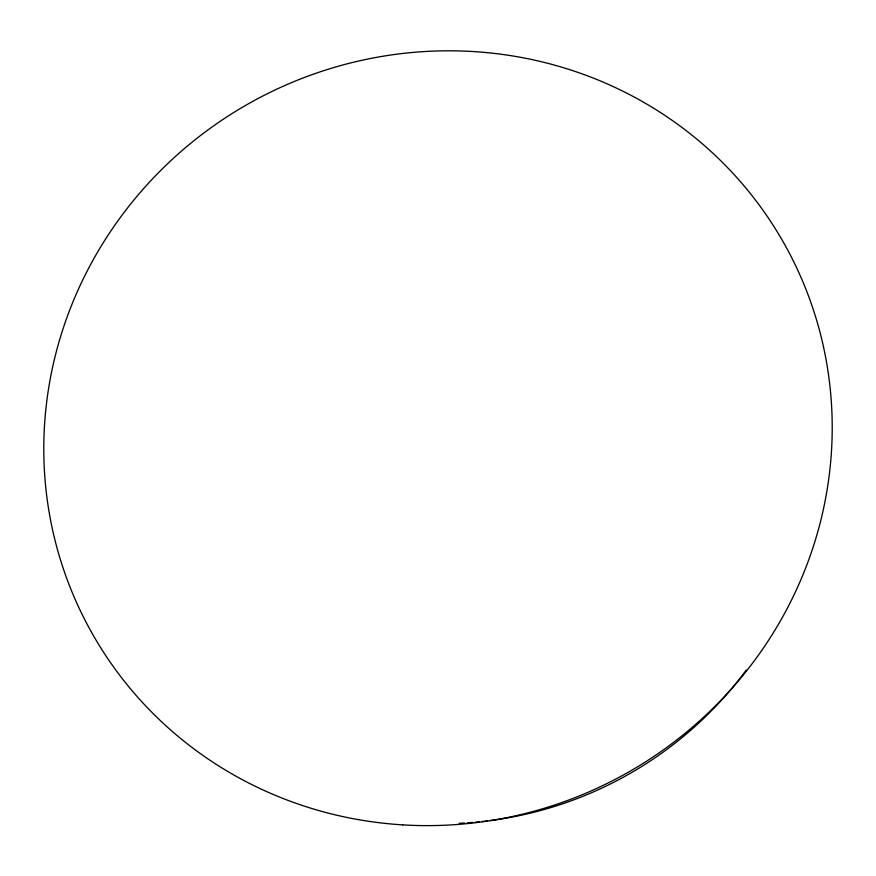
<?xml version="1.0" encoding="UTF-8"?>
<svg xmlns="http://www.w3.org/2000/svg" width="876" height="876" viewBox="0 0 876 876"><rect width="100%" height="100%" fill="white"/><g stroke="black" fill="none" stroke-linecap="round" stroke-linejoin="round"><path stroke-width="1.31" d="M746.232 670.14A369.946 359.707 -28.8 0 1 490.221 820.571M487.527 820.911A369.946 359.707 -28.8 0 1 482.139 821.535M479.446 821.808A369.946 359.707 -28.8 0 1 475.394 822.192M472.701 822.422A369.946 359.707 -28.8 0 1 467.313 822.827M464.608 823.002A369.946 359.707 -28.8 0 1 459.221 823.287M402.774 824.874A397.124 384.422 -28.8 0 0 795.649 265.691A397.124 384.422 -28.8 0 0 115.588 224.081A397.124 384.422 -28.8 0 0 402.774 824.874"/></g></svg>
